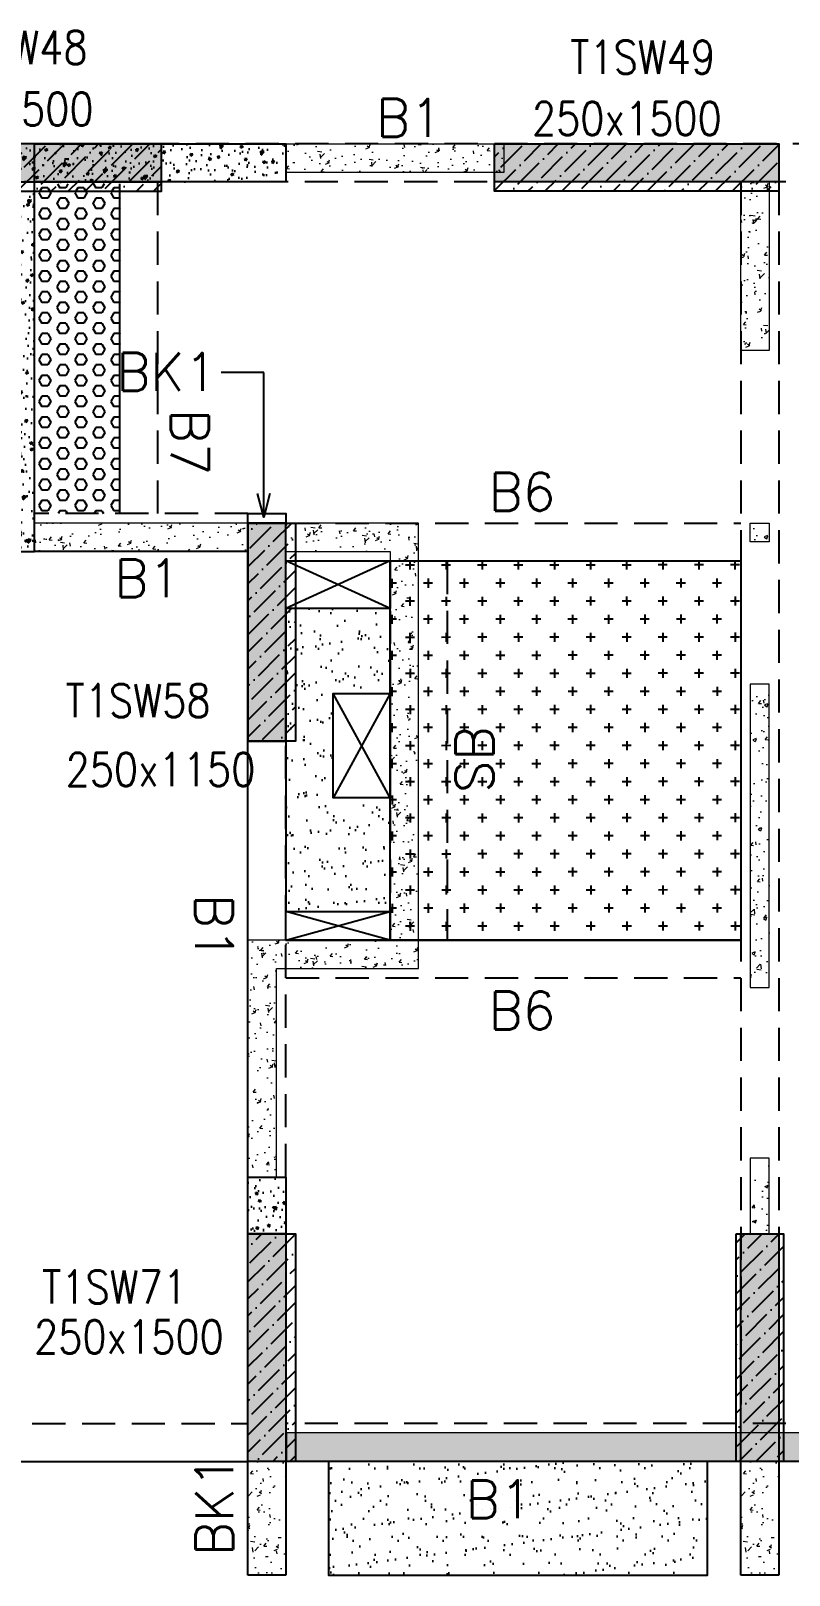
# Model space of a CAD drawing. Header units: millimetres. Extents: x 1078357 to 2594950, y -4969473 to -4636555.
# Drawn here: x 1131534 to 1135533, y -4672491 to -4664345 of the extents above; entities that cross this region are included whole.
import ezdxf

# ---------------------------------------------------------------- set-up
doc = ezdxf.new("R2010")
doc.units = ezdxf.units.MM
for name, pattern in [('CONTINOUS', [0]), ('HIDDEN', [0.375, 0.25, -0.125]), ('New Retail block$0$CONTINOUS', [0])]:
    doc.linetypes.add(name, pattern=pattern)
doc.layers.get('0').update_dxf_attribs({"lineweight": 0})
for name, color, linetype in [('B-200x325', 201, 'HIDDEN'), ('B-200x375', 41, 'HIDDEN'), ('B-200x650', 241, 'HIDDEN'), ('B-300xSLAB THK.', 151, 'Continuous'), ('BK1-200x650', 241, 'HIDDEN'), ('DROP SLAB', 8, 'Continuous'), ('NON STR. RCC WALL', 6, 'Continuous'), ('S-COLUMN_SHEAR WALL', 1, 'Continuous'), ('S-PROJECTION', 54, 'New Retail block$0$CONTINOUS'), ('SLAB FOLD', 8, 'Continuous'), ('UP TO 10FRS', 30, 'Continuous'), ('UP TO GFRS', 1, 'Continuous')]:
    doc.layers.add(name, color=color, linetype=linetype)
for name, color, linetype, lineweight in [('COL. NO.', 30, 'Continuous', 25), ('COL. SIZE', 7, 'Continuous', 25), ('HATCH', 8, 'Continuous', 30), ('RCC UPSTAND', 43, 'Continuous', 30), ('S-NON STR RCC WALL', 8, 'Continuous', 0)]:
    doc.layers.add(name, color=color, linetype=linetype, lineweight=lineweight)
doc.styles.add('Roman', font='romans')
doc.styles.add('ROMANS', font='romans.shx', dxfattribs={"width": 0.85})
doc.dimstyles.new('HARESH', dxfattribs={"dimtxt": 150, "dimasz": 75, "dimexe": 0, "dimexo": 0, "dimgap": 25, "dimtad": 1, "dimdec": 0, "dimdsep": 46, "dimtxsty": 'Roman', "dimblk": 'OBLIQUE', "dimcen": 225, "dimdle": 25, "dimclrd": 2, "dimclre": 2, "dimclrt": 7, "dimadec": 8, "dimazin": 1, "dimtfac": 1, "dimtdec": 0, "dimtmove": 0, "dimatfit": 0, "dimfxl": 1, "dimlwd": -1, "dimlwe": -1, "dimarcsym": 0})
pattern_1 = [(50, (-5232816.98, 23531658.65), (182.184669, -15.93908554), [19.05, -209.55]), (355, (-5232816.98, 23531658.65), (-35.2434214, 191.0568452), [15.24, -167.6405842]), (100.4514447, (-5232801.8, 23531657.33), (146.9412471, 175.1177519), [16.1900088, -178.0902446]), (46.1842, (-5232816.98, 23531709.45), (271.0790409, -42.042328), [28.575, -314.325]), (96.6355576, (-5232794.4, 23531705.95), (237.404134, 247.4261246), [24.2850231, -267.1356082]), (351.1841512, (-5232816.98, 23531709.45), (237.404134, 247.4261246), [22.859967, -251.459732]), (21, (-5232791.58, 23531696.75), (151.6143913, -102.2651982), [19.05, -209.55]), (326, (-5232791.58, 23531696.75), (61.8020283, 184.1879661), [15.24, -167.64]), (71.451445, (-5232778.95, 23531688.23), (213.4164193, 81.9227689), [16.1900088, -178.0899376]), (37.5, (-5232816.985, 23531658.653), (3.08860325, 84.55503887), [0, -165.608, 0, -170.18, 0, -168.275]), (7.5, (-5232816.985, 23531658.65), (66.8196625, 100.18057482), [0, -97.028, 0, -161.798, 0, -64.135]), (327.5, (-5232873.63, 23531658.65), (135.59059517, -5.728744), [0, -63.5, 0, -198.12, 0, -262.89]), (317.5, (-5232899.03, 23531658.65), (148.1291814, 25.42649103), [0, -82.55, 0, -131.572, 0, -186.69])]
pattern_2 = [(45, (903512.135, -4613405.35), (33.67596, 123.478522), [158.75, -31.75, 0, -31.75])]
pattern_3 = [(45, (903512.16, -4590022.35), (33.67596, 123.478522), [158.75, -31.75, 0, -31.75])]

# ---------------------------------------------------------------- blocks, each defined once
blk = doc.blocks.new('_Oblique')
at = {"color": 0, "linetype": 'ByBlock', "lineweight": -2}
blk.add_line((-0.5, -0.5), (0.5, 0.5), dxfattribs=at)

msp = doc.modelspace()

# ---------------------------------------------------------------- hatches: boundary and pattern name
at = {"layer": 'DROP SLAB'}
h = msp.add_hatch(dxfattribs=at)
h.set_pattern_fill('CROSS', color=8, scale=15, angle=0.03079)
h.set_pattern_definition([(180.03079016, (-9838411.38, 42169849.54), (-95.19879988, -95.30117261), [47.625, -142.875]), (270.03079016, (-9838435.21, 42169873.34), (95.30117261, -95.19879988), [47.625, -142.875])])
h.paths.add_polyline_path([(1133428.4, -4667141.2), (1135278.3, -4667141.1), (1135278.3, -4669140.9), (1133428.4, -4669141)])
at = {"layer": 'HATCH'}
h = msp.add_hatch(dxfattribs=at)
h.set_pattern_fill('AR-SAND', color=8, scale=3, angle=180.02985)
h.set_pattern_definition([(37.47015413, (-5062314.72, 23607584.28), (-4.72361136, 146.8264517), [0, -115.824, 0, -129.54, 0, -123.825]), (7.4701541, (-5062314.72, 23607584.28), (134.9689868, 214.9772528), [0, -62.484, 0, -104.394, 0, -40.005]), (327.47015413, (-5062408.44, 23607584.33), (237.29790347, 0.3075449), [0, -38.1, 0, -137.16, 0, -179.07]), (317.4701541, (-5062408.44, 23607584.33), (229.1017424, 66.759465), [0, -19.05, 0, -89.916, 0, -102.87])])
h.paths.add_polyline_path([(1132878.5, -4668991.1), (1133428.5, -4668991.1), (1133428.5, -4668391.1), (1133128.5, -4668391.1), (1133128.5, -4667841.1), (1133428.5, -4667841.1), (1133428.5, -4667391.1), (1132878.5, -4667391.1)])
h = msp.add_hatch(dxfattribs=at)
h.set_pattern_fill('AR-SAND', color=8, scale=3, angle=179.97015)
h.set_pattern_definition([(37.47015413, (-3934629.63, 18699617.45), (-4.72361136, 146.8264517), [0, -115.824, 0, -129.54, 0, -123.825]), (7.4701541, (-3934629.63, 18699617.45), (134.9689868, 214.9772528), [0, -62.484, 0, -104.394, 0, -40.005]), (327.4701541, (-3934723.35, 18699617.5), (237.2979035, 0.3075449), [0, -38.1, 0, -137.16, 0, -179.07]), (317.4701541, (-3934723.35, 18699617.5), (229.1017424, 66.759465), [0, -19.05, 0, -89.916, 0, -102.87])])
h.paths.add_polyline_path([(1135103.3, -4671891.2), (1133103.3, -4671891.2), (1133103.3, -4672491.2), (1135103.3, -4672491.2)])
at = {"layer": 'RCC UPSTAND'}
h = msp.add_hatch(dxfattribs=at)
h.set_pattern_fill('AR-CONC', color=8, scale=20, angle=180)
h.set_pattern_definition([(230, (3668773.04, -7870941.22), (-143.4520365, 12.550427), [15, -165]), (175, (3668773.04, -7870941.22), (27.7502667, -150.438427), [12, -132]), (280.4514445, (3668761.09, -7870940.18), (-115.7017693, -137.887998), [12.7480384, -140.2284224]), (226.1842, (3668773.04, -7870981.22), (-213.448266, 33.103856), [22.5, -247.5]), (276.6356355, (3668755.25, -7870978.46), (-186.932389, -194.82372), [19.122068, -210.342752]), (171.184164, (3668773.04, -7870981.22), (-186.932389, -194.82372), [18, -198]), (201, (3668753.04, -7870971.22), (-119.3814104, 80.523778), [15, -165]), (146, (3668753.04, -7870971.22), (-48.6630664, -145.030009), [12, -132]), (251.4514447, (3668743.09, -7870964.51), (-168.0444753, -64.5062306), [12.748038, -140.2284224]), (217.5, (3668773.04, -7870941.22), (-2.43197106, -66.57877077), [0, -130.4, 0, -134, 0, -132.5]), (187.5, (3668773.04, -7870941.22), (-52.6139075, -78.8823424), [0, -76.4, 0, -127.4, 0, -50.5]), (147.5, (3668817.64, -7870941.22), (-106.7644872, 4.51097435), [0, -50, 0, -156, 0, -207]), (137.5, (3668837.64, -7870941.22), (-116.6372339, -20.0209965), [0, -65, 0, -103.6, 0, -147])])
h.paths.add_polyline_path([(1131353.5, -4667091.2), (1131553.5, -4667091.2), (1131553.5, -4664941.2), (1131353.5, -4664941.2)])
h = msp.add_hatch(dxfattribs=at)
h.set_pattern_fill('AR-CONC', color=8, scale=20, angle=180)
h.set_pattern_definition([(230, (3668773.04, -7870941.22), (-143.4520365, 12.550427), [15, -165]), (175, (3668773.04, -7870941.22), (27.7502667, -150.438427), [12, -132]), (280.4514445, (3668761.09, -7870940.18), (-115.7017693, -137.887998), [12.7480384, -140.2284224]), (226.1842, (3668773.04, -7870981.22), (-213.448266, 33.103856), [22.5, -247.5]), (276.6356355, (3668755.25, -7870978.46), (-186.932389, -194.82372), [19.122068, -210.342752]), (171.184164, (3668773.04, -7870981.22), (-186.932389, -194.82372), [18, -198]), (201, (3668753.04, -7870971.22), (-119.3814104, 80.523778), [15, -165]), (146, (3668753.04, -7870971.22), (-48.6630664, -145.030009), [12, -132]), (251.4514447, (3668743.09, -7870964.51), (-168.0444753, -64.5062306), [12.748038, -140.2284224]), (217.5, (3668773.04, -7870941.22), (-2.43197106, -66.57877077), [0, -130.4, 0, -134, 0, -132.5]), (187.5, (3668773.04, -7870941.22), (-52.6139075, -78.8823424), [0, -76.4, 0, -127.4, 0, -50.5]), (147.5, (3668817.64, -7870941.22), (-106.7644872, 4.51097435), [0, -50, 0, -156, 0, -207]), (137.5, (3668837.64, -7870941.22), (-116.6372339, -20.0209965), [0, -65, 0, -103.6, 0, -147])])
h.paths.add_polyline_path([(1131553.5, -4664941.2), (1132878.5, -4664941.2), (1132878.5, -4665141.2), (1131553.5, -4665141.2)])
h = msp.add_hatch(dxfattribs=at)
h.set_pattern_fill('AR-CONC', color=8, scale=20, angle=90)
h.set_pattern_definition([(140, (-2075321.59, -7209135.7), (12.550427, 143.4520365), [15, -165]), (85, (-2075321.59, -7209135.7), (-150.438427, -27.7502667), [12, -132]), (190.4514445, (-2075320.54, -7209123.74), (-137.887998, 115.7017693), [12.7480384, -140.2284224]), (136.1842, (-2075361.59, -7209135.7), (33.103856, 213.448266), [22.5, -247.5]), (186.6356355, (-2075358.83, -7209117.9), (-194.82372, 186.932389), [19.122068, -210.342752]), (81.184164, (-2075361.6, -7209135.7), (-194.82372, 186.932389), [18, -198]), (111, (-2075351.59, -7209115.7), (80.523778, 119.3814104), [15, -165]), (56, (-2075351.59, -7209115.7), (-145.030009, 48.6630664), [12, -132]), (161.4514447, (-2075344.88, -7209105.75), (-64.5062306, 168.0444753), [12.748038, -140.2284224]), (127.5, (-2075321.59, -7209135.694), (-66.57877077, 2.43197106), [0, -130.4, 0, -134, 0, -132.5]), (97.5, (-2075321.59, -7209135.694), (-78.8823424, 52.6139075), [0, -76.4, 0, -127.4, 0, -50.5]), (57.5, (-2075321.59, -7209180.294), (4.51097435, 106.7644872), [0, -50, 0, -156, 0, -207]), (47.5, (-2075321.59, -7209200.29), (-20.0209965, 116.6372339), [0, -65, 0, -103.6, 0, -147])])
h.paths.add_polyline_path([(1132878.4, -4670391.2), (1132878.4, -4670691.2), (1132678.5, -4670691.2), (1132678.5, -4670391.2)])
at = {"layer": 'S-COLUMN_SHEAR WALL', "lineweight": 25}
h = msp.add_hatch(color=1, dxfattribs=at)
h.dxf.hatch_style = 1
h.paths.add_polyline_path([(1133978.5, -4664941.2), (1135478.5, -4664941.2), (1135478.5, -4665141.2), (1133978.5, -4665141.2)])
at = {"layer": 'S-COLUMN_SHEAR WALL', "lineweight": 25, "extrusion": (1.00316e-06, -2.11765e-11, 1)}
h = msp.add_hatch(color=1, dxfattribs=at)
h.dxf.hatch_style = 1
h.paths.add_polyline_path([(1132878.5, -4666941.2), (1132678.5, -4666941.2), (1132678.5, -4668091.2), (1132878.5, -4668091.2)])
h = msp.add_hatch(color=1, dxfattribs=at)
h.dxf.hatch_style = 1
h.paths.add_polyline_path([(1132878.5, -4671891.2), (1132678.5, -4671891.2), (1132678.5, -4670691.2), (1132878.5, -4670691.2)])
at = {"layer": 'S-COLUMN_SHEAR WALL', "lineweight": 25}
h = msp.add_hatch(color=1, dxfattribs=at)
h.dxf.hatch_style = 1
h.paths.add_polyline_path([(1135478.5, -4670691.2), (1135478.5, -4671891.2), (1135278.5, -4671891.2), (1135278.5, -4670691.2)])
at = {"layer": 'S-NON STR RCC WALL'}
h = msp.add_hatch(dxfattribs=at)
h.set_pattern_fill('AR-CONC', color=256)
h.set_pattern_definition([(50, (-5232816.98, 23531658.65), (182.184669, -15.93908554), [19.05, -209.55]), (355, (-5232816.98, 23531658.65), (-35.2434214, 191.0568452), [15.24, -167.6405842]), (100.4514447, (-5232801.8, 23531657.33), (146.9412471, 175.1177519), [16.1900088, -178.0902446]), (46.1842, (-5232816.98, 23531709.45), (271.0790409, -42.042328), [28.575, -314.325]), (96.6355576, (-5232794.4, 23531705.95), (237.404134, 247.4261246), [24.2850231, -267.1356082]), (351.1841512, (-5232816.98, 23531709.45), (237.404134, 247.4261246), [22.859967, -251.459732]), (21, (-5232791.58, 23531696.75), (151.6143913, -102.2651982), [19.05, -209.55]), (326, (-5232791.58, 23531696.75), (61.8020283, 184.1879661), [15.24, -167.64]), (71.451445, (-5232778.95, 23531688.23), (213.4164193, 81.9227689), [16.1900088, -178.0899376]), (37.5, (-5232816.985, 23531658.653), (3.08860325, 84.55503887), [0, -165.608, 0, -170.18, 0, -168.275]), (7.5, (-5232816.985, 23531658.65), (66.8196625, 100.18057482), [0, -97.028, 0, -161.798, 0, -64.135]), (327.5, (-5232873.63, 23531658.65), (135.59059517, -5.728744), [0, -63.5, 0, -198.12, 0, -262.89]), (317.5, (-5232899.03, 23531658.65), (148.1291814, 25.42649103), [0, -82.55, 0, -131.572, 0, -186.69])])
h.paths.add_polyline_path([(1134028.3, -4665091.2), (1132878.3, -4665091.2), (1132878.3, -4664941.2), (1134028.3, -4664941.2)])
h = msp.add_hatch(dxfattribs=at)
h.set_pattern_fill('AR-CONC', color=256, angle=180)
h.set_pattern_definition([(50, (-6316256.45, 28212387.81), (182.184669, -15.93908554), [19.05, -209.55]), (355, (-6316256.45, 28212387.81), (-35.2434214, 191.0568452), [15.24, -167.6405842]), (100.4514447, (-6316241.26, 28212386.48), (146.9412471, 175.1177519), [16.1900088, -178.0902446]), (46.1842, (-6316256.45, 28212438.61), (271.0790409, -42.042328), [28.575, -314.325]), (96.6355576, (-6316233.86, 28212435.1), (237.404134, 247.4261246), [24.2850231, -267.1356082]), (351.1841512, (-6316256.45, 28212438.6), (237.404134, 247.4261246), [22.859967, -251.459732]), (21, (-6316231.05, 28212425.91), (151.6143913, -102.2651982), [19.05, -209.55]), (326, (-6316231.05, 28212425.91), (61.8020283, 184.1879661), [15.24, -167.64]), (71.451445, (-6316218.41, 28212417.39), (213.4164193, 81.9227689), [16.1900088, -178.0899376]), (37.5, (-6316256.446, 28212387.81), (3.08860325, 84.55503887), [0, -165.608, 0, -170.18, 0, -168.275]), (7.5, (-6316256.45, 28212387.81), (66.8196625, 100.18057482), [0, -97.028, 0, -161.798, 0, -64.135]), (327.5, (-6316313.09, 28212387.81), (135.59059517, -5.72874399), [0, -63.5, 0, -198.12, 0, -262.89]), (317.5, (-6316338.49, 28212387.81), (148.1291814, 25.42649103), [0, -82.55, 0, -131.572, 0, -186.69])])
h.paths.add_polyline_path([(1135278.3, -4665141.2), (1135428.3, -4665141.2), (1135428.3, -4666031.1), (1135278.3, -4666031.1)])
h = msp.add_hatch(dxfattribs=at)
h.set_pattern_fill('AR-CONC', color=256, angle=180)
h.set_pattern_definition(pattern_1)
h.paths.add_polyline_path([(1131553.4, -4667091.2), (1132678.4, -4667091.2), (1132678.4, -4666941.2), (1131553.4, -4666941.2)])
h = msp.add_hatch(dxfattribs=at)
h.set_pattern_fill('AR-CONC', color=256, angle=180)
h.set_pattern_definition(pattern_1)
h.paths.add_polyline_path([(1133578.4, -4669291.2), (1133578.4, -4666941.2), (1132878.4, -4666941.2), (1132878.4, -4667091.2), (1133428.4, -4667091.2), (1133428.4, -4669141.2), (1132678.4, -4669141.2), (1132678.4, -4670391.1), (1132828.4, -4670391.1), (1132828.4, -4669291.2)])
h = msp.add_hatch(dxfattribs=at)
h.set_pattern_fill('AR-CONC', color=256, angle=180)
h.set_pattern_definition([(50, (2232603.25, -9158005.18), (182.184669, -15.9390855), [19.05, -209.55]), (355, (2232603.25, -9158005.18), (-35.2434214, 191.056845), [15.24, -167.640584]), (100.4514447, (2232618.44, -9158006.5), (146.941247, 175.117752), [16.190009, -178.0902446]), (46.1842, (2232603.25, -9157954.38), (271.079041, -42.042328), [28.575, -314.325]), (96.6355576, (2232625.84, -9157957.88), (237.404134, 247.426125), [24.285023, -267.135608]), (351.184151, (2232603.25, -9157954.38), (237.404134, 247.426125), [22.859967, -251.459732]), (21, (2232628.65, -9157967.08), (151.6143913, -102.265198), [19.05, -209.55]), (326, (2232628.65, -9157967.08), (61.802028, 184.187966), [15.24, -167.64]), (71.451445, (2232641.29, -9157975.6), (213.416419, 81.922769), [16.190009, -178.0899376]), (37.5, (2232603.25, -9158005.18), (3.08860325, 84.5550389), [0, -165.608, 0, -170.18, 0, -168.275]), (7.5, (2232603.25, -9158005.18), (66.8196625, 100.1805748), [0, -97.028, 0, -161.798, 0, -64.135]), (327.5, (2232546.61, -9158005.18), (135.5905952, -5.728744), [0, -63.5, 0, -198.12, 0, -262.89]), (317.5, (2232521.21, -9158005.18), (148.1291814, 25.426491), [0, -82.55, 0, -131.572, 0, -186.69])])
h.paths.add_polyline_path([(1135328.3, -4666941), (1135428.3, -4666941), (1135428.3, -4667041), (1135328.3, -4667041)])
h = msp.add_hatch(dxfattribs=at)
h.set_pattern_fill('AR-CONC', color=256, angle=180)
h.set_pattern_definition([(50, (2232616.47, -9156640.51), (182.184669, -15.9390855), [19.05, -209.55]), (355, (2232616.47, -9156640.51), (-35.2434214, 191.056845), [15.24, -167.640584]), (100.4514447, (2232631.65, -9156641.84), (146.941247, 175.117752), [16.190009, -178.0902446]), (46.1842, (2232616.47, -9156589.71), (271.079041, -42.042328), [28.575, -314.325]), (96.6355576, (2232639.06, -9156593.22), (237.404134, 247.426125), [24.285023, -267.135608]), (351.184151, (2232616.47, -9156589.71), (237.404134, 247.426125), [22.859967, -251.459732]), (21, (2232641.87, -9156602.41), (151.6143913, -102.265198), [19.05, -209.55]), (326, (2232641.87, -9156602.41), (61.802028, 184.187966), [15.24, -167.64]), (71.451445, (2232654.5, -9156610.94), (213.416419, 81.922769), [16.190009, -178.0899376]), (37.5, (2232616.47, -9156640.514), (3.08860325, 84.5550389), [0, -165.608, 0, -170.18, 0, -168.275]), (7.5, (2232616.47, -9156640.51), (66.8196625, 100.1805748), [0, -97.028, 0, -161.798, 0, -64.135]), (327.5, (2232559.825, -9156640.514), (135.5905952, -5.728744), [0, -63.5, 0, -198.12, 0, -262.89]), (317.5, (2232534.43, -9156640.51), (148.1291814, 25.426491), [0, -82.55, 0, -131.572, 0, -186.69])])
h.paths.add_polyline_path([(1135328.3, -4669391), (1135428.3, -4669391), (1135428.3, -4667791), (1135328.3, -4667791)])
h = msp.add_hatch(dxfattribs=at)
h.set_pattern_fill('AR-CONC', color=256, angle=180)
h.set_pattern_definition([(50, (1135391.75, -4472621.33), (182.18467, -15.93909), [19.05, -209.55]), (355, (1135391.75, -4472621.33), (-35.24342, 191.05685), [15.24, -167.64058]), (100.45144, (1135406.93, -4472622.66), (146.94125, 175.11775), [16.19001, -178.09024]), (46.1842, (1135391.75, -4472570.53), (271.07904, -42.04233), [28.575, -314.325]), (96.63556, (1135414.34, -4472574.03), (237.40413, 247.42612), [24.28502, -267.1356]), (351.18415, (1135391.75, -4472570.53), (237.40413, 247.42612), [22.85997, -251.45973]), (21, (1135417.15, -4472583.23), (151.61439, -102.2652), [19.05, -209.55]), (326, (1135417.15, -4472583.23), (61.80203, 184.18797), [15.24, -167.64]), (71.45144, (1135429.79, -4472591.75), (213.41642, 81.92277), [16.19001, -178.08994]), (37.5, (1135391.75, -4472621.33), (3.088603, 84.555039), [0, -165.608, 0, -170.18, 0, -168.275]), (7.5, (1135391.75, -4472621.33), (66.819663, 100.180575), [0, -97.028, 0, -161.798, 0, -64.135]), (327.5, (1135335.11, -4472621.33), (135.590595, -5.728744), [0, -63.5, 0, -198.12, 0, -262.89]), (317.5, (1135309.71, -4472621.33), (148.12918, 25.42649), [0, -82.55, 0, -131.572, 0, -186.69])])
h.paths.add_polyline_path([(1135328.3, -4670691.4), (1135428.3, -4670691.4), (1135428.3, -4670291), (1135328.3, -4670291)])
h = msp.add_hatch(dxfattribs=at)
h.set_pattern_fill('AR-CONC', color=256, angle=180)
h.set_pattern_definition([(50, (-6330041.7, 28215677.84), (182.184669, -15.93908554), [19.05, -209.55]), (355, (-6330041.7, 28215677.84), (-35.2434214, 191.0568452), [15.24, -167.6405842]), (100.4514447, (-6330026.52, 28215676.51), (146.9412471, 175.1177519), [16.1900088, -178.0902446]), (46.1842, (-6330041.7, 28215728.64), (271.0790409, -42.042328), [28.575, -314.325]), (96.6355576, (-6330019.1, 28215725.14), (237.404134, 247.4261246), [24.2850231, -267.1356082]), (351.1841512, (-6330041.7, 28215728.64), (237.404134, 247.4261246), [22.859967, -251.459732]), (21, (-6330016.3, 28215715.94), (151.6143913, -102.2651982), [19.05, -209.55]), (326, (-6330016.3, 28215715.94), (61.8020283, 184.1879661), [15.24, -167.64]), (71.451445, (-6330003.67, 28215707.42), (213.4164193, 81.9227689), [16.1900088, -178.0899376]), (37.5, (-6330041.7, 28215677.84), (3.08860325, 84.55503887), [0, -165.608, 0, -170.18, 0, -168.275]), (7.5, (-6330041.7, 28215677.84), (66.8196625, 100.18057482), [0, -97.028, 0, -161.798, 0, -64.135]), (327.5, (-6330098.34, 28215677.84), (135.59059517, -5.72874399), [0, -63.5, 0, -198.12, 0, -262.89]), (317.5, (-6330123.74, 28215677.84), (148.1291814, 25.42649103), [0, -82.55, 0, -131.572, 0, -186.69])])
h.paths.add_polyline_path([(1132881.3, -4671891.2), (1137878.4, -4671891.2), (1137878.4, -4671741.2), (1132881.3, -4671741.2)])
h = msp.add_hatch(dxfattribs=at)
h.set_pattern_fill('AR-CONC', color=256, angle=180)
h.set_pattern_definition([(50, (-8497493.94, 37567216.21), (182.184669, -15.93908554), [19.05, -209.55]), (355, (-8497493.94, 37567216.21), (-35.2434214, 191.0568452), [15.24, -167.6405842]), (100.4514447, (-8497478.76, 37567214.88), (146.9412471, 175.1177519), [16.1900088, -178.0902446]), (46.1842, (-8497493.94, 37567267.01), (271.0790409, -42.0423279), [28.575, -314.325]), (96.6355576, (-8497471.35, 37567263.5), (237.404134, 247.4261246), [24.2850231, -267.1356082]), (351.1841512, (-8497493.94, 37567267), (237.404134, 247.4261246), [22.859967, -251.459732]), (21, (-8497468.54, 37567254.31), (151.61439127, -102.2651982), [19.05, -209.55]), (326, (-8497468.54, 37567254.31), (61.80202835, 184.1879661), [15.24, -167.64]), (71.451445, (-8497455.9, 37567245.79), (213.4164193, 81.9227689), [16.1900088, -178.0899376]), (37.5, (-8497493.94, 37567216.21), (3.08860325, 84.55503887), [0, -165.608, 0, -170.18, 0, -168.275]), (7.5, (-8497493.94, 37567216.21), (66.81966251, 100.18057482), [0, -97.028, 0, -161.798, 0, -64.135]), (327.5, (-8497550.58, 37567216.21), (135.59059517, -5.72874399), [0, -63.5, 0, -198.12, 0, -262.89]), (317.5, (-8497575.98, 37567216.21), (148.1291814, 25.42649103), [0, -82.55, 0, -131.572, 0, -186.69])])
h.paths.add_polyline_path([(1132878.3, -4671891.1), (1132678.3, -4671891.1), (1132678.3, -4672491.1), (1132878.3, -4672491.1), (1132878.3, -4672491.1), (1132878.3, -4671891.2)], is_closed=False)
h = msp.add_hatch(dxfattribs=at)
h.set_pattern_fill('AR-CONC', color=256, angle=180)
h.set_pattern_definition([(50, (-8494893.92, 37567216.15), (182.184669, -15.93908554), [19.05, -209.55]), (355, (-8494893.92, 37567216.15), (-35.2434214, 191.0568452), [15.24, -167.6405842]), (100.4514447, (-8494878.74, 37567214.82), (146.9412471, 175.1177519), [16.1900088, -178.0902446]), (46.1842, (-8494893.92, 37567266.95), (271.0790409, -42.0423279), [28.575, -314.325]), (96.6355576, (-8494871.33, 37567263.45), (237.404134, 247.4261246), [24.2850231, -267.1356082]), (351.1841512, (-8494893.92, 37567266.95), (237.404134, 247.4261246), [22.859967, -251.459732]), (21, (-8494868.52, 37567254.25), (151.61439127, -102.2651982), [19.05, -209.55]), (326, (-8494868.52, 37567254.25), (61.80202835, 184.1879661), [15.24, -167.64]), (71.451445, (-8494855.89, 37567245.73), (213.4164193, 81.9227689), [16.1900088, -178.0899376]), (37.5, (-8494893.923, 37567216.15), (3.08860325, 84.55503887), [0, -165.608, 0, -170.18, 0, -168.275]), (7.5, (-8494893.92, 37567216.15), (66.81966251, 100.18057482), [0, -97.028, 0, -161.798, 0, -64.135]), (327.5, (-8494950.565, 37567216.15), (135.59059517, -5.72874399), [0, -63.5, 0, -198.12, 0, -262.89]), (317.5, (-8494975.97, 37567216.15), (148.1291814, 25.42649103), [0, -82.55, 0, -131.572, 0, -186.69])])
h.paths.add_polyline_path([(1135478.3, -4671891.1), (1135278.3, -4671891.1), (1135278.3, -4672491.1), (1135478.3, -4672491.1), (1135478.3, -4672491.1), (1135478.3, -4671891.2)], is_closed=False)
at = {"layer": 'SLAB FOLD', "ltscale": 1000}
h = msp.add_hatch(dxfattribs=at)
h.set_pattern_fill('HEX', color=8, scale=10, angle=180)
h.set_pattern_definition([(180, (12053.804, 210033.016), (-7e-15, -54.99261315), [31.75, -63.5]), (300, (12053.804, 210033.016), (47.625, 27.4963066), [31.75, -63.5]), (240, (12022.054, 210033.016), (47.625, -27.4963066), [31.75, -63.5])])
h.paths.add_polyline_path([(1131553.9, -4665151.8), (1132003.9, -4665151.8), (1132003.2, -4666891.2), (1131553.2, -4666891.2)])
at = {"layer": 'UP TO 10FRS', "lineweight": 25}
h = msp.add_hatch(color=256, dxfattribs=at)
h.dxf.hatch_style = 1
h.paths.add_polyline_path([(1132222.1, -4665141.2), (1132222.1, -4664941.2), (1130722.1, -4664941.2), (1130722.1, -4665141.2)])
at = {"layer": 'UP TO GFRS', "lineweight": 25}
h = msp.add_hatch(dxfattribs=at)
h.set_pattern_fill('ANSI36', color=8, scale=20)
h.set_pattern_definition(pattern_2)
h.paths.add_polyline_path([(1130722.1, -4665191.2), (1132222.1, -4665191.2), (1132222.1, -4664941.2), (1130722.1, -4664941.2)])
h = msp.add_hatch(dxfattribs=at)
h.set_pattern_fill('ANSI36', color=8, scale=20)
h.set_pattern_definition(pattern_2)
h.paths.add_polyline_path([(1133978.6, -4664941.2), (1135478.6, -4664941.2), (1135478.6, -4665191.2), (1133978.6, -4665191.2)])
h = msp.add_hatch(dxfattribs=at)
h.set_pattern_fill('ANSI36', color=8, scale=20)
h.set_pattern_definition(pattern_3)
h.paths.add_polyline_path([(1132678.5, -4666941.2), (1132928.5, -4666941.2), (1132928.5, -4668091.2), (1132678.5, -4668091.2)])
h = msp.add_hatch(dxfattribs=at)
h.set_pattern_fill('ANSI36', color=8, scale=20)
h.set_pattern_definition(pattern_3)
h.paths.add_polyline_path([(1132928.5, -4670691.2), (1132928.5, -4671891.2), (1132678.5, -4671891.2), (1132678.5, -4670691.2)])
h = msp.add_hatch(dxfattribs=at)
h.set_pattern_fill('ANSI36', color=8, scale=20)
h.set_pattern_definition(pattern_2)
h.paths.add_polyline_path([(1135503.6, -4670691.2), (1135503.6, -4671891), (1135253.6, -4671891), (1135253.6, -4670691.2)])

# ---------------------------------------------------------------- linework, layer by layer
at = {"layer": 'B-200x325', "ltscale": 700}
for p, q in [((1132878.5, -4666941.1, 0), (1135278.3, -4666941.1, 0)), ((1132878.3, -4669340.9, 0), (1135278.3, -4669340.9, 0))]:
    msp.add_line(p, q, dxfattribs=at)
at = {"layer": 'B-200x325', "linetype": 'Continuous', "ltscale": 700}
for p, q in [((1132878.5, -4667141.1, 0), (1135278.3, -4667141.1, 0)), ((1132878.3, -4669140.9, 0), (1135278.3, -4669140.9, 0))]:
    msp.add_line(p, q, dxfattribs=at)
at = {"layer": 'B-200x375', "ltscale": 700}
msp.add_line((1132203.5, -4666891.2, 0), (1132203.5, -4665141.2, 0), dxfattribs=at)
at = {"layer": 'B-200x375', "linetype": 'Continuous', "ltscale": 700}
msp.add_line((1132003.5, -4666891.2, 0), (1132003.5, -4665151.8, 0), dxfattribs=at)
at = {"layer": 'B-200x650', "linetype": 'HIDDEN', "ltscale": 700}
for p, q in [((1143078.3, -4664941.2, 0), (1132222.1, -4664941.2, 0)), ((1137878.3, -4665141.2, 0), (1132222.1, -4665141.2, 0)), ((1135278.3, -4665141.2, 0), (1135278.3, -4671591.1, 0)), ((1135478.3, -4665141.2, 0), (1135478.3, -4671591.1, 0)), ((1132678.4, -4666891, 0), (1131552.8, -4666891.3, 0)), ((1132878.3, -4670391.1, 0), (1132878.3, -4668091.1, 0)), ((1130228.2, -4671691.2, 0), (1132678.3, -4671691.2, 0)), ((1137878.3, -4671691.1, 0), (1132878.3, -4671691.1, 0))]:
    msp.add_line(p, q, dxfattribs=at)
at = {"layer": 'B-200x650', "linetype": 'CONTINOUS', "ltscale": 700}
for p, q in [((1132678.4, -4667091, 0), (1131553.4, -4667091.2, 0)), ((1132678.3, -4670391.1, 0), (1132678.3, -4668091.1, 0)), ((1132678.3, -4672491.1, 0), (1132678.3, -4671891.1, 0)), ((1137878.3, -4671891.1, 0), (1132878.3, -4671891.1, 0)), ((1132878.3, -4671891.1, 0), (1132878.3, -4672491.1, 0)), ((1135278.3, -4672491.2, 0), (1135278.3, -4671891.2, 0)), ((1135478.3, -4671891.2, 0), (1135478.3, -4672491.2, 0)), ((1132878.3, -4672491.1, 0), (1132678.3, -4672491.1, 0)), ((1135478.3, -4672491.2, 0), (1135278.3, -4672491.2, 0))]:
    msp.add_line(p, q, dxfattribs=at)
at = {"layer": 'B-200x650', "linetype": 'Continuous', "ltscale": 700}
msp.add_line((1130228.2, -4671891.2, 0), (1132678.3, -4671891.2, 0), dxfattribs=at)
at = {"layer": 'B-300xSLAB THK.', "linetype": 'HIDDEN', "ltscale": 700}
for p, q in [((1133428.4, -4667141.3, 0), (1133428.4, -4669141.1, 0)), ((1133728.4, -4667141.3, 0), (1133728.4, -4669141.1, 0))]:
    msp.add_line(p, q, dxfattribs=at)
at = {"layer": 'BK1-200x650', "linetype": 'Continuous', "ltscale": 700, "elevation": 0}
msp.add_lwpolyline([(1132878.4, -4666941.2), (1132678.3, -4666941.2), (1132678.3, -4666891), (1132878.4, -4666891)], close=True, dxfattribs=at)
at = {"layer": 'DROP SLAB', "color": 3, "linetype": 'CONTINOUS', "ltscale": 500}
for p, q in [((1133428.5, -4667141.1, 0), (1132878.5, -4667391.1, 0)), ((1133428.5, -4667391.1, 0), (1132878.7, -4667141.1, 0)), ((1133428.6, -4668391.1, 0), (1133128.5, -4667841.1, 0)), ((1133428.6, -4667841.1, 0), (1133128.5, -4668391.1, 0)), ((1133427.7, -4669140.9, 0), (1132878.5, -4668991.1, 0)), ((1132878.5, -4669141.1, 0), (1133428.5, -4668991.1, 0))]:
    msp.add_line(p, q, dxfattribs=at)
at = {"layer": 'DROP SLAB', "color": 3, "linetype": 'CONTINOUS', "ltscale": 500, "elevation": 0}
for points in [[(1133428.5, -4667391.1), (1132878.7, -4667391.1), (1132878.7, -4667141.1), (1133428.5, -4667141.1)], [(1133428.4, -4667141.2), (1135278.3, -4667141.1), (1135278.3, -4669140.9), (1133428.4, -4669141)], [(1133428.5, -4668391.1), (1133128.5, -4668391.1), (1133128.5, -4667841.1), (1133428.5, -4667841.1)], [(1133428.5, -4669140.9), (1132878.5, -4669140.9), (1132878.5, -4668991.1), (1133428.5, -4668991.1)]]:
    msp.add_lwpolyline(points, close=True, dxfattribs=at)
at = {"layer": 'NON STR. RCC WALL', "elevation": 0}
for points in [[(1131353.5, -4667091.2), (1131553.5, -4667091.2), (1131553.5, -4664941.2), (1131353.5, -4664941.2)], [(1131553.5, -4664941.2), (1132878.5, -4664941.2), (1132878.5, -4665141.2), (1131553.5, -4665141.2)], [(1132878.4, -4670391.2), (1132878.4, -4670691.2), (1132678.5, -4670691.2), (1132678.5, -4670391.2)]]:
    msp.add_lwpolyline(points, close=True, dxfattribs=at)
at = {"layer": 'S-COLUMN_SHEAR WALL', "color": 1, "lineweight": 25, "elevation": 0}
for points in [[(1133978.5, -4664941.2), (1135478.5, -4664941.2), (1135478.5, -4665141.2), (1133978.5, -4665141.2)], [(1135278.5, -4670691.4), (1135478.5, -4670691.4), (1135478.5, -4671891.2), (1135278.5, -4671891.2)]]:
    msp.add_lwpolyline(points, close=True, dxfattribs=at)
at = {"layer": 'S-COLUMN_SHEAR WALL', "color": 1, "lineweight": 25, "extrusion": (1.00316e-06, -2.11765e-11, 1), "elevation": 1.1}
for points in [[(1132878.5, -4666941.2), (1132678.5, -4666941.2), (1132678.5, -4668091.2), (1132878.5, -4668091.2)], [(1132878.5, -4671891.2), (1132678.5, -4671891.2), (1132678.5, -4670691.2), (1132878.5, -4670691.2)]]:
    msp.add_lwpolyline(points, close=True, dxfattribs=at)
at = {"layer": 'S-NON STR RCC WALL', "ltscale": 700, "elevation": 0}
for points in [[(1134028.3, -4665091.2), (1132878.3, -4665091.2), (1132878.3, -4664941.2), (1134028.3, -4664941.2)], [(1135278.3, -4665141.2), (1135428.3, -4665141.2), (1135428.3, -4666031.1), (1135278.3, -4666031.1)], [(1135328.3, -4666941), (1135428.3, -4666941), (1135428.3, -4667041), (1135328.3, -4667041)], [(1135328.3, -4669391), (1135428.3, -4669391), (1135428.3, -4667791), (1135328.3, -4667791)]]:
    msp.add_lwpolyline(points, close=True, dxfattribs=at)
at = {"layer": 'S-NON STR RCC WALL', "elevation": 0}
for points in [[(1131553.4, -4667091.2), (1132678.4, -4667091.2), (1132678.4, -4666941.2), (1131553.4, -4666941.2)], [(1133578.4, -4669291.2), (1133578.4, -4666941.2), (1132878.4, -4666941.2), (1132878.4, -4667091.2), (1133428.4, -4667091.2), (1133428.4, -4669141.2), (1132678.4, -4669141.2), (1132678.4, -4670391.1), (1132828.4, -4670391.1), (1132828.4, -4669291.2)], [(1135328.3, -4670691.4), (1135428.3, -4670691.4), (1135428.3, -4670291), (1135328.3, -4670291)], [(1132881.3, -4671891.2), (1137878.4, -4671891.2), (1137878.4, -4671741.2), (1132881.3, -4671741.2)]]:
    msp.add_lwpolyline(points, close=True, dxfattribs=at)
at = {"layer": 'S-PROJECTION', "elevation": 0}
msp.add_lwpolyline([(1135103.3, -4671891.2), (1133103.3, -4671891.2), (1133103.3, -4672491.2), (1135103.3, -4672491.2)], close=True, dxfattribs=at)
at = {"layer": 'SLAB FOLD', "color": 8, "ltscale": 1000, "elevation": 0}
msp.add_lwpolyline([(1132878.5, -4668991.1), (1133428.5, -4668991.1), (1133428.5, -4668391.1), (1133128.5, -4668391.1), (1133128.5, -4667841.1), (1133428.5, -4667841.1), (1133428.5, -4667391.1), (1132878.5, -4667391.1), (1132878.5, -4668991.1)], dxfattribs=at)
at = {"layer": 'UP TO 10FRS', "lineweight": 25, "elevation": 0}
msp.add_lwpolyline([(1132222.1, -4665141.2), (1132222.1, -4664941.2), (1130722.1, -4664941.2), (1130722.1, -4665141.2)], close=True, dxfattribs=at)
at = {"layer": 'UP TO GFRS', "color": 3, "lineweight": 25, "elevation": 0}
for points in [[(1130722.1, -4665191.2), (1132222.1, -4665191.2), (1132222.1, -4664941.2), (1130722.1, -4664941.2)], [(1133978.5, -4664941.2), (1135478.5, -4664941.2), (1135478.5, -4665191.2), (1133978.5, -4665191.2)], [(1132678.5, -4666941.2), (1132928.5, -4666941.2), (1132928.5, -4668091.2), (1132678.5, -4668091.2)], [(1132678.5, -4670691.2), (1132928.5, -4670691.2), (1132928.5, -4671891.2), (1132678.5, -4671891.2)], [(1135253.5, -4670691.2), (1135503.5, -4670691.2), (1135503.5, -4671891), (1135253.5, -4671891)]]:
    msp.add_lwpolyline(points, close=True, dxfattribs=at)

# ---------------------------------------------------------------- texts
at = {"layer": 'B-200x325', "linetype": 'Continuous', "ltscale": 700, "style": 'ROMANS'}
for p in [(1133947.8, -4666875.9, -2.7), (1133947.8, -4669613, -2.7)]:
    msp.add_text('B6', height=200, rotation=0.00134, dxfattribs=at).set_placement(p)
at = {"layer": 'B-200x375', "linetype": 'Continuous', "ltscale": 700, "style": 'ROMANS'}
msp.add_text('B7', height=200, rotation=269.99906, dxfattribs=at).set_placement((1132272, -4666338.8, -2.7))
at = {"layer": 'B-200x650', "linetype": 'HIDDEN', "ltscale": 500, "style": 'ROMANS'}
for rotation, p in [(0.00094, (1133353.8, -4664903.9, -2.7)), (0.00094, (1131973.7, -4667332.7, -2.7)), (269.99906, (1132399.4, -4668897.4, -2.7)), (0.00094, (1133826.6, -4672191.5, -2.7))]:
    msp.add_text('B1', height=200, rotation=rotation, dxfattribs=at).set_placement(p)
at = {"layer": 'B-200x650', "linetype": 'CONTINOUS', "ltscale": 700, "style": 'ROMANS'}
msp.add_text('BK1', height=200, rotation=90, dxfattribs=at).set_placement((1132601.2, -4672390.8, 50))
at = {"layer": 'B-300xSLAB THK.', "linetype": 'Continuous', "ltscale": 700, "style": 'ROMANS'}
msp.add_text('SB', height=200, rotation=90.00094, dxfattribs=at).set_placement((1133973.1, -4668365.4, -2.7))
at = {"layer": 'BK1-200x650', "linetype": 'Continuous', "ltscale": 700, "style": 'ROMANS'}
msp.add_text('BK1', height=200, rotation=359.99906, dxfattribs=at).set_placement((1131983.9, -4666244, -2.7))
at = {"layer": 'COL. NO.', "linetype": 'Continuous', "style": 'ROMANS', "width": 0.85}
for s, p in [('T1SW48', (1131067.6, -4664519.9, -320.4)), ('T1SW49', (1134377.9, -4664570.7, -320.4)), ('T1SW58', (1131716.3, -4667965.4, -320.4)), ('T1SW71', (1131592.3, -4671058.7, -320.4))]:
    msp.add_text(s, height=175, dxfattribs=at).set_placement(p)
at = {"layer": 'COL. SIZE', "linetype": 'Continuous', "style": 'ROMANS', "width": 0.85}
for s, p in [('250x1500', (1130863.5, -4664844.7, -320.4)), ('250x1500', (1134176.6, -4664894.2, -320.4)), ('250x1150', (1131716.8, -4668328.6, -320.4)), ('250x1500', (1131550.2, -4671322, -320.4))]:
    msp.add_text(s, height=175, dxfattribs=at).set_placement(p)

# ---------------------------------------------------------------- leaders
at = {"layer": 'BK1-200x650', "linetype": 'Continuous', "ltscale": 700}
msp.add_leader([(1132761.9, -4666910.9, 0), (1132761.9, -4666146.2, 0), (1132537.5, -4666146.2, 0)], dimstyle='HARESH', override={"dimasz": 125, "dimgap": 25, "dimtad": 0, "dimldrblk": 'Open30'}, dxfattribs=at)

doc.saveas('drawing.dxf')
